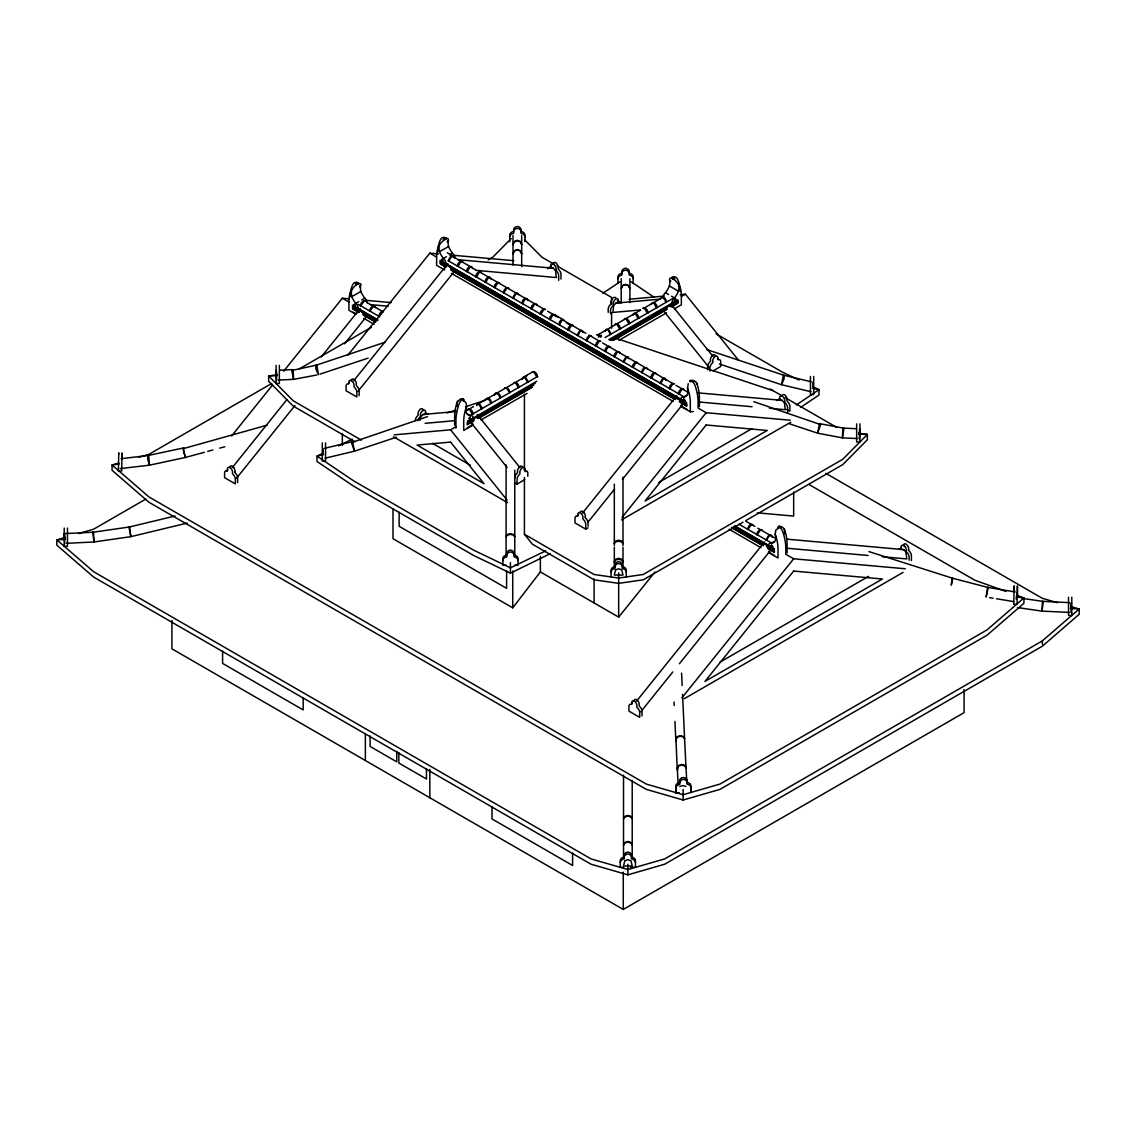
<?xml version="1.0" encoding="UTF-8"?>
<svg xmlns="http://www.w3.org/2000/svg" width="1136" height="1136" viewBox="0 0 1136 1136"><rect width="100%" height="100%" fill="white"/><g stroke="black" fill="none" stroke-linecap="round" stroke-linejoin="round"><path stroke-width="1.5" d="M690.475 380.773C698.186 382.52 685.065 381.085 691.668 380.248A9.287 5.368 60 0 1 695.232 386.084A39.916 23.047 60 0 1 698.1 402.045L698.1 408.065L706.166 412.709L790.159 420.221M859.356 433.611L859.725 428.854L859.356 438.624M1017.402 586.19L1017.018 604.352L1013.766 604.281L1014.136 586.119M1070.964 607.49L1071.362 602.733L1070.964 612.503M604.991 331.201L606.61 329.184L608.513 329.369L611.296 334.169L610.486 334.438L607.803 329.781L605.9 329.596L605.119 331.329M66.47 543.306L93.947 541.986L93.55 532.202L64.369 533.608L64.766 543.391M463.559 399.418L461.315 399.034L462.38 398.892C464.581 403.706 464.368 397.458 462.38 398.892A9.287 5.368 -60 0 0 458.802 404.728A39.916 23.047 -60 0 0 455.934 420.689L455.934 428.215M1017.032 592.964L1016.124 598.942M812.851 385.715L812.851 382.179M357.826 284.284L358.408 282.878L356.647 282.395C352.543 285.818 360.552 284.298 356.647 282.395A9.287 5.368 60 0 0 353.069 284.085A39.916 23.047 60 0 0 350.2 296.752M445.553 239.185L444.332 237.467L443.253 239.582L445.525 239.355L446.093 237.949L444.332 237.467A9.287 5.368 60 0 0 440.768 239.156A39.916 23.047 60 0 0 438.042 248.614M693.443 411.53L690.333 411.828L680.933 406.404L683.517 401.221L680.833 399.673A5.041 2.911 60 0 1 683.517 397.075A17.012 9.812 60 0 0 687.45 394.888A15.293 8.832 60 0 0 687.536 388.342L688.217 383.641M768.532 545.862A5.041 2.911 60 0 1 771.216 543.264A17.012 9.812 60 0 0 775.15 541.091A15.293 8.832 60 0 0 775.235 534.531L775.547 531.52M775.547 531.52L775.916 529.83L781.469 526.621L784.167 528.68L785.075 531.25A35.33 20.405 60 0 1 787.063 542.27L787.092 552.778M460.265 399.077L457.425 401.761A15.293 8.832 -60 0 0 457.141 406.333M466.64 406.376L466.498 406.986A15.293 8.832 -60 0 0 466.584 413.532A17.012 9.812 -60 0 0 470.517 415.719A5.041 2.911 -60 0 1 473.201 418.318L470.517 419.866L473.116 425.034L463.701 430.473L463.744 419.965A35.33 20.405 -60 0 1 465.717 408.932L466.64 406.376L465.817 402.286L463.034 400.681M419.922 420.334L420.817 416.912L422.99 414.47L456.416 411.473M951.201 584.841L952.351 578.167L988.306 587.539L986.133 597.067L987.567 587.383L1015.215 591.927M379.069 316.603L382.278 312.031M453.52 257.616L452.739 255.87L450.836 256.054L448.053 260.868L448.862 261.124L451.546 256.466L453.449 256.282L447.3 252.732M367.411 302.886A5.041 2.911 60 0 0 364.784 298.157A17.012 9.812 60 0 1 360.85 291.427A15.293 8.832 60 0 1 360.765 284.767C360.24 280.578 352.842 287.337 351.691 290.007A15.293 8.832 60 0 0 351.791 296.652A17.012 9.812 60 0 0 355.724 303.383A5.041 2.911 60 0 1 358.408 309.091M455.167 258.454A5.041 2.911 60 0 0 452.483 253.229A17.012 9.812 60 0 1 448.55 246.498A15.293 8.832 60 0 1 448.464 239.838C448.663 235.393 440.314 242.593 439.391 245.078A15.293 8.832 60 0 0 439.476 251.723A17.012 9.812 60 0 0 443.423 258.454A5.041 2.911 60 0 1 446.107 264.148L443.423 262.601L444.971 268.011M951.428 584.898L952.763 578.295L868.898 551.585M712.868 362.001L712.528 362.952A4.473 2.584 -60 0 0 709.943 367.879L709.943 371.103M672.995 307.473L674.543 302.077L671.859 303.624A5.041 2.911 -60 0 1 674.543 297.93A17.012 9.812 -60 0 0 678.476 291.199A15.293 8.832 -60 0 0 678.575 284.554C677.425 281.884 670.027 275.111 669.502 279.314A15.293 8.832 -60 0 1 669.416 285.96A17.012 9.812 -60 0 1 665.483 292.69A5.041 2.911 -60 0 0 662.955 296.922M513.003 253.74L514.267 250.744L517.334 249.508L520.416 250.744L521.68 253.74M513.003 244.283L514.267 241.443L517.334 240.264L520.416 241.443L521.68 244.283M513.003 253.91L514.267 251.07L517.334 249.892L520.416 251.07L521.68 253.91M476.879 405.367L477.66 403.635L479.562 403.82L482.346 408.619L481.536 408.875L478.852 404.231L476.95 404.047M494.586 395.143L495.381 393.411L497.27 393.596L499.173 395.598C500.919 402.101 501.246 394.235 497.98 393.184L496.077 392.999L494.487 394.703M522.219 379.197L523 377.45L524.903 377.635L527.587 382.292L528.396 382.037L525.613 377.223L523.71 377.038L522.12 378.757M632.752 315.382L633.533 313.635L635.436 313.82L638.12 318.478L638.929 318.222L638.049 315.425L636.146 313.422L634.243 313.224M660.385 299.421L661.166 297.689L663.069 297.873L664.972 299.876C666.718 306.379 667.045 298.512 663.779 297.462L661.876 297.277M323.149 448.649L323.149 452.199M513.003 244.567L514.267 241.968L517.334 240.889L520.416 241.968L521.68 244.567M457.567 401.136L456.658 403.692A35.33 20.405 -60 0 0 454.67 414.725L454.641 425.233M614.32 561.667L615.584 559.267L618.666 558.273L621.733 559.267L622.997 561.667M623.522 844.857L624.8 842.458L627.867 841.464L630.934 842.458L632.212 844.857M623.522 818.531L624.8 816.372L627.867 815.478L630.934 816.372L632.212 818.531M623.522 845.141L624.8 842.983L627.867 842.088L630.934 842.983L632.212 845.141M614.32 543.093L615.584 541.048L618.666 540.196L621.733 541.048L622.997 543.093M614.32 562.107L615.584 560.062L618.666 559.224L621.733 560.062L622.997 562.107M679.868 781.88L679.385 782.647A4.473 3.649 -4 0 0 675.75 786.169L675.877 792.885L679.257 792.814M622.102 272.555L621.619 273.322A4.473 3.649 0 0 0 617.97 276.758L617.97 283.46M624.402 856.388L623.92 857.155A4.473 3.649 0 0 0 620.27 860.591L620.27 867.293L623.65 867.293M624.402 858.276L623.92 859.029A4.473 3.649 0 0 0 620.27 862.465M506.088 536.433L507.366 534.531L510.433 533.735L513.5 534.531L514.778 536.433M623.522 818.829L624.8 816.926L627.867 816.145L630.934 816.926L632.212 818.829M377.095 320.764L352.913 306.805L352.458 305.243L378.16 320.082M358.948 311.378L352.913 307.884L352.913 306.805M358.948 312.471L352.913 308.978L352.913 307.884M446.718 265.398L440.598 261.862L440.157 260.314L686.215 402.371L686.783 405.921M445.184 265.611L440.598 262.956L440.598 261.862M445.184 266.69L440.598 264.049L440.598 262.956M774.482 552.11L773.9 548.56L734.594 525.869M506.088 536.746L507.366 535.099L510.433 534.403L513.5 535.099L514.778 536.746M392.999 508.843L392.999 538.705L512.734 607.831L540.367 571.919L540.367 556.413M614.32 543.562L615.584 541.915L618.666 541.219L621.733 541.915L622.997 543.562M231.63 435.94L272.583 384.976M283.659 371.216L342.334 298.214L349.32 298.839M232.326 467.549L286.783 399.787M321.247 356.917L360.155 308.523M236.444 478.327L294.948 405.552M344.606 343.768L365.579 317.668M347.872 355.142L429.834 253.172L438.581 253.953M353.807 380.645L447.896 263.609M357.954 391.395L453.292 272.782M582.74 512.805L676.815 395.768M587.979 522.191L614.59 489.091M622.358 479.435L682.225 404.956M621.988 517.434L706.166 412.709M540.367 571.919L618.666 617.132L654.975 571.948M636.671 700.997L764.514 541.971M640.789 711.775L672.796 671.958M679.427 663.722L769.938 551.116M681.856 697.887L793.666 558.798L905.307 568.767M690.092 381.753L692.619 380.333M659.846 299.18L615.868 303.099L613.696 305.556L612.801 312.428L640.562 309.958M360.907 284.312L359.984 285.818A35.33 20.405 60 0 0 359.516 286.897M439.533 244.623L438.61 246.129A35.33 20.405 60 0 0 436.636 254.862L436.607 265.341L444.659 269.999M561.369 319.869L559.466 321.871L559.267 324.953L562.079 320.281L563.981 320.096L554.766 314.771L552.863 314.97L550.179 319.614L549.37 319.358L550.25 316.561L552.153 314.558L554.056 314.36M589.002 335.83L587.099 337.832L586.517 340.8L589.712 336.242L591.6 336.043M644.268 367.737L642.365 369.74L641.769 372.707L644.978 368.135L646.867 367.95L647.747 369.257M467.251 424.566L467.833 421.016M608.839 339.607L677.809 299.79L677.809 303.056L672.64 305.996M511.2 238.588L492.783 257.19L488.168 259.86M65.178 537.413L56.8 539.827L93.649 571.735L591.032 858.901L627.867 869.537L664.716 858.901L1042.351 640.874L1079.2 608.967L1070.822 606.539M351.833 289.552L350.925 291.057A35.33 20.405 60 0 0 348.937 299.79L348.908 310.27L355.625 314.147M602.889 293.301L619.901 281.842M796.322 404.97L818.999 389.691L812.851 386.737M800.568 407.426L818.999 395.016L818.999 389.691L812.297 388.114M355.753 284.341L358.195 282.935M443.452 239.412L445.88 238.006M351.791 296.652L360.85 291.427M439.476 251.723L448.55 246.498M355.724 303.383L358.749 301.636M361.773 299.904L364.784 298.157M443.423 258.454L446.434 256.708M449.458 254.961L452.483 253.229M271.717 383.457L148.901 454.357L138.862 457.268M299.35 368.873L371.5 327.211M145.834 499.059L93.649 529.191L78.569 533.551M523.71 377.038L532.926 371.728L534.829 371.912L536.732 373.914L537.513 376.57L469.963 415.563M465.859 411.033L473.513 406.603M476.58 404.828L513.373 383.599M516.44 381.824L527.161 375.633M599.197 334.041L605.332 330.505M608.399 328.73L640.576 310.156M643.643 308.381L660.513 298.654M485.569 399.858L486.165 398.722L488.068 398.906L489.957 400.923C491.703 407.426 492.03 399.545 488.778 398.495L486.875 398.31M651.368 304.136L651.965 303L653.853 303.184L656.551 307.842L657.346 307.586L656.466 304.789L654.563 302.787L652.675 302.588M598.331 337.023L601.398 335.248M605.062 337.562L672.611 298.569M537.612 376.712L536.803 376.982L534.119 372.324L532.216 372.139M394.22 434.832L450.566 429.806L455.934 426.696M681.401 296.524L685.434 294.196L738.656 360.41M467.379 421.484L536.803 381.199M467.379 422.564L535.269 383.173M609.918 340.275L677.809 300.87M467.379 423.657L473.953 419.653M477.021 417.892L533.735 385.147M611.452 340.473L667.073 308.154M670.141 306.393L677.809 301.963M470.318 422.791L473.385 421.03M479.52 417.494L531.634 387.404M614.391 339.621L666.505 309.532M467.379 424.75L473.953 420.746M478.114 418.559L532.202 387.12M613.44 340.218L667.073 309.248M671.234 307.061L677.809 303.056M467.251 427.889L473.385 424.353M481.053 419.937L527.033 393.383M618.992 340.289L666.505 312.854M674.642 308.694L681.359 304.817L681.33 294.338A35.33 20.405 -60 0 0 679.342 285.59L678.49 284.142M514.75 482.743L517.05 484.078L524.733 479.633M713.01 370.932L720.693 366.502L720.693 361.674A4.473 2.584 -60 0 0 718.108 359.729L717.767 359.161A3.763 2.173 -60 0 0 716.702 356.164A2.797 1.619 -60 0 0 713.919 357.769A3.763 2.173 -60 0 0 712.769 362.057M683.517 397.075L686.542 395.328M658.766 482.459L751.947 428.655M585.764 529.135L585.764 524.307A4.473 2.584 60 0 0 583.194 519.379L582.853 518.428A3.763 2.173 60 0 0 581.788 514.196A2.797 1.619 60 0 0 579.005 512.592A3.763 2.173 60 0 0 577.94 515.588L577.599 516.156A4.473 2.584 60 0 0 575.015 518.101L575.015 522.929L585.764 529.135L588.065 527.814M550.264 553.701L510.433 573.155L473.584 555.433L353.85 486.307L317.001 461.486L317.001 456.175L323.149 453.221M621.534 519.905L790.784 422.194M743.001 522.205L643.217 579.814L618.666 583.35L594.1 579.814L532.386 544.187L524.42 534.261L524.42 477.546M746.082 520.43L842.784 464.596L867.35 439.774L867.35 434.449L858.575 433.185M771.216 543.264L774.227 541.517M720.196 662.018L868.6 576.335M684.284 698.697L903.049 572.402M171.934 620.483L171.934 648.841L623.266 909.425L964.066 712.655L964.066 689.609M338.5 445.823L352.316 439.178M545.734 550.861L510.433 567.844L473.584 550.122L353.85 480.982L317.001 456.175L323.703 454.585M385.459 342.106L315.851 365.309L315.851 368.845L318.392 374.681L316.873 365.039L291.767 370.492L293.571 379.367L316.745 374.994M320.054 374.127L368.121 358.11M427.491 416.614L351.436 442.614L354.475 451.177L396.45 437.19M447.016 412.964L455.437 410.167M465.533 406.802L485.711 400.071M679.782 786.524L682.864 785.558L685.917 786.382M118.769 463.062L112.066 464.993L112.066 470.318L148.901 502.226L646.299 789.378L683.134 800.014L719.983 789.378L987.099 635.166L1023.934 603.259L1023.934 597.948L1017.387 595.576M65.576 539.401L56.8 539.827L56.8 545.152L93.649 577.06L591.032 864.212L627.867 874.848L664.716 864.212L1042.351 646.185L1079.2 614.278L1079.2 608.967L1070.424 608.541M674.585 278.831L672.441 278.831L673.62 276.928L674.699 279.058L671.873 277.411L673.62 276.928A9.287 5.368 -60 0 1 677.198 278.632A39.916 23.047 -60 0 1 679.74 286.556M267.272 425.12L182.924 448.734L185.48 457.453L204.295 452.327M207.703 451.404L212.844 449.998M219.674 448.138L224.814 446.746M175.086 516L128.922 527.104L130.839 536.661L187.255 523.085M324.782 448.251L352.572 441.62L354.475 451.177L325.038 458.206M472.065 268.11L475.771 269.757M518.513 294.636L517.207 293.088L515.318 293.287L512.535 298.086L513.33 298.342L516.028 293.699L517.917 293.5M582.981 331.854L581.689 330.32L579.786 330.505L577.003 335.305L577.812 335.574L580.496 330.917L582.399 330.732L583.18 332.465M665.881 379.722L664.588 378.174L662.686 378.373L659.902 383.173L660.712 383.428L663.396 378.771L665.298 378.586L666.079 380.333M780.247 526.621C778.7 523.909 775.916 531.023 779.353 526.451A9.287 5.368 60 0 1 782.931 532.273A39.916 23.047 60 0 1 785.8 548.234L785.8 554.254L793.666 558.798M277.425 374.695L268.65 375.959L268.65 381.27L293.216 406.092L354.915 441.719M119.081 464.013L112.066 464.993L148.901 496.901L646.299 784.067L683.134 794.703L719.983 784.067L987.099 629.855L1023.934 597.948L1016.919 596.954M121.041 458.703L148.674 455.437L149.526 465.164L185.48 457.453L183.649 451.39L183.89 447.854L147.936 455.55L147.694 459.1L149.526 465.164L120.16 468.628M461.94 261.195L460.052 261.379L458.149 263.382L457.268 266.179L458.064 266.435L460.762 261.791L462.65 261.592M471.156 266.506L469.253 266.69L467.365 268.692L466.47 271.504L467.279 271.76L469.963 267.102L471.866 266.917L472.746 268.21M480.372 271.831L478.469 272.015L476.566 274.017L475.686 276.815L476.495 277.07L479.179 272.427L481.082 272.228M489.573 277.141L487.685 277.326L485.782 279.328L484.902 282.126L485.697 282.395L488.395 277.738L490.283 277.553L491.079 279.286M498.789 282.466L496.886 282.651L494.998 284.653L494.103 287.451L494.913 287.706L497.596 283.063L499.499 282.864M365.039 300.799L363.137 300.983L361.248 303L360.368 305.797M365.749 301.21L363.847 301.395L360.652 305.967M508.005 287.777L506.102 287.962L504.199 289.964L503.617 292.932L506.812 288.374L508.715 288.189M374.255 306.124L372.352 306.308L370.45 308.31L369.569 311.108M383.457 311.434L381.568 311.619L379.665 313.635L378.785 316.433M526.422 298.413L524.52 298.598L522.617 300.6L521.736 303.397L522.546 303.667L525.23 299.009L527.132 298.825L527.913 300.557M535.638 303.724L533.735 303.923L531.833 305.925L530.952 308.722L531.762 308.978L534.445 304.334L536.348 304.136L537.229 305.442M544.84 309.049L542.951 309.233L541.048 311.236L540.168 314.033L540.963 314.303L543.647 309.645L545.55 309.461M572.473 324.995L570.57 325.194L568.682 327.196L567.801 329.994L568.596 330.249L571.28 325.606L573.183 325.407M600.106 340.956L598.203 341.141L596.315 343.143L595.434 345.94L596.23 346.21L598.913 341.553L600.816 341.368M609.322 346.267L607.419 346.466L605.516 348.468L604.636 351.265L605.445 351.521L608.129 346.878L610.032 346.679M618.538 351.592L616.635 351.777L614.732 353.779L613.852 356.576L614.647 356.846L617.345 352.188L619.234 352.004L620.128 353.296M628.449 357.315L626.547 357.499L623.863 362.157L623.068 361.901L625.837 357.102L627.739 356.903L628.535 358.649M636.955 362.228L635.052 362.412L633.15 364.415L632.269 367.212L633.079 367.482L635.762 362.824L637.665 362.64M655.373 372.864L653.47 373.048L651.581 375.05L650.687 377.848L651.496 378.118L654.18 373.46L656.083 373.275M673.79 383.499L671.901 383.684L669.999 385.686L669.118 388.484L669.913 388.753L672.611 384.096L674.5 383.911M683.006 388.81L681.103 389.009L679.2 391.011L678.32 393.809L679.129 394.064L681.813 389.407L683.716 389.222M739.067 524.292L771.429 542.894M752.273 524.349L750.385 524.534L748.482 526.55L747.602 529.348M752.983 524.761L751.095 524.946L747.886 529.518M761.489 529.674L759.586 529.859L757.698 531.861L756.803 534.658M762.199 530.086L760.296 530.271L757.101 534.829M629.088 299.237L664.304 296.084M680.152 294.678L685.434 294.196M425.12 423.33L454.613 420.689M279.655 370.208L293.202 369.598L293.571 379.367L278.334 380.049M277.425 375.562L268.65 375.959L293.216 400.781L361.376 440.129M615.868 303.099L618.041 303.042M422.99 414.47L425.162 414.413M506.216 565.288L502.836 565.288L502.836 558.571A4.473 3.649 0 0 1 506.486 555.135L506.968 554.382A3.763 3.067 0 0 1 508.459 550.775A2.797 2.286 0 0 1 512.393 550.775A3.763 3.067 0 0 1 514.026 554.056M514.651 565.288L518.03 565.288L518.03 558.571A4.473 3.649 0 0 0 514.381 555.135L513.898 554.382M630.409 867.293L635.464 867.293L635.464 860.591A4.473 3.649 0 0 0 631.829 857.155L631.332 856.388A3.763 3.067 0 0 0 629.841 852.781A2.797 2.286 0 0 0 625.908 852.781M551.13 268.153L553.303 268.21L555.476 270.652L556.37 277.539L475.842 270.34M780.063 400.326L782.235 400.383L784.394 402.826L785.303 409.698L769.541 408.293M901.558 549.554L903.731 549.611L905.903 552.053L906.798 558.926L882.203 556.739M856.345 428.698L842.798 428.087L842.429 437.871L857.666 438.553M858.575 434.066L867.35 434.449L842.784 459.271L643.217 574.489L618.666 578.039L594.1 574.489L524.42 534.261M1069.672 602.648L1042.45 601.342L1042.053 611.111L1069.274 612.418M454.343 255.373L513.841 260.684M458.12 259.704L553.303 268.21M365.011 300.245L391.182 302.588M370.421 304.633L388.086 306.209M697.618 392.815L782.235 400.383M699.52 402.045L752.032 406.731M757.456 512.847L793.666 516.085L793.666 491.945M787.149 539.188L903.731 549.611M787.305 548.262L868.145 555.476M643.459 307.913L645.362 308.097L647.25 310.1L648.145 312.897L647.335 313.167L644.652 308.509L642.749 308.325M625.041 318.549L626.93 318.733L628.833 320.735L629.713 323.533L628.918 323.803L626.22 319.145L624.331 318.96M615.826 323.859L617.728 324.058L619.617 326.06L620.512 328.858L619.702 329.113L617.018 324.456L615.116 324.271M597.408 334.495L599.297 334.694L601.2 336.696M596.698 334.907L598.587 335.092L600.49 337.108M514.509 382.363L516.411 382.548L518.3 384.55L519.18 387.348L518.385 387.603L515.701 382.96L513.799 382.775M505.293 387.674L507.196 387.859L509.098 389.875L509.979 392.673L506.486 388.271L504.583 388.086M468.458 408.946L470.347 409.13L472.249 411.147L473.13 413.944L472.335 414.2L469.637 409.542L467.748 409.358M1022.144 598.374L1043.217 601.413L1042.053 611.111L1017.458 607.561M989.584 597.635L993.034 598.203M996.499 598.757L1013.766 601.597M811.218 381.781L783.428 375.15L781.525 384.706L719.386 363.989M810.962 391.735L781.525 384.706L784.081 378.87L784.081 375.334L706.819 349.576M369.867 311.278L373.062 306.72L374.965 306.521L375.547 307.657M766.317 540.154L769.512 535.581L771.415 535.397L772.196 537.129M1057.431 602.676L1042.351 598.331L825.9 473.357M616.635 338.514L773.105 390.685M753.85 401.704L820.632 424.608L817.608 433.185L789.421 423.785M1005.928 591.444L974.816 580.212L809.017 484.49M799.034 380.091L782.15 371.969L716.134 333.856M669.416 285.96L678.476 291.199M665.483 292.69L668.493 294.437M671.518 296.184L674.543 297.93M554.027 264.191L541.9 257.19L524.704 239.824M557.052 265.938L611.58 297.419L611.58 304.278M770.18 388.995L782.193 395.924M785.232 397.671L836.735 427.406M786.836 409.471L789.903 411.246L789.903 406.404A4.473 2.584 60 0 0 787.333 401.477L786.978 400.525A3.763 2.173 60 0 0 785.927 396.308A2.797 1.619 60 0 0 783.144 394.689A3.763 2.173 60 0 0 781.98 395.953M454.372 257.403L469.665 266.222M478.824 271.518L544.542 309.461M547.595 311.221L558.301 317.398M561.354 319.159L585.807 333.274M588.86 335.049L599.567 341.226M602.62 342.987L672.924 383.57M675.977 385.345L688.203 392.403M566.296 322.723L569.363 324.498M448.862 261.124L683.73 396.72M429.834 253.172L436.551 257.048M440.598 260.783L686.655 402.84M440.157 261.408L686.215 403.465M449.771 267.159L686.655 403.919M440.157 262.487L446.263 266.023M450.85 268.664L675.508 398.381M680.095 401.022L686.215 404.558M451.304 269.133L675.963 398.835M680.535 401.491L686.655 405.012M440.157 263.58L446.263 267.116M450.85 269.757L675.508 399.46M679.143 401.505L686.215 405.637M451.304 270.226L674.429 399.048M680.535 402.57L686.655 406.106M451.432 273.364L673.023 401.306M680.677 405.722L686.783 409.258M366.63 302.304L371.174 304.917M374.184 306.663L383.258 311.903M745.741 521.183L754.815 526.422M757.84 528.169L774.468 537.768M772.295 536.703L770.705 534.985L768.802 535.17L766.019 539.983M358.096 304.278L379.58 316.688M342.334 298.214L348.894 302.006M352.913 305.712L377.095 319.67M735.049 526.337L774.354 549.029M352.458 306.337L376.641 320.295M734.594 526.962L773.9 549.654M733.529 526.55L763.761 544.002M766.786 545.749L774.354 550.122M352.458 307.43L358.507 310.909M363.037 313.536L375.136 320.522M733.089 527.175L763.321 544.627M767.851 547.254L773.9 550.747M363.492 313.99L375.576 320.977M733.529 527.644L762.256 544.229M766.786 546.842L774.354 551.201M352.458 308.509L359.075 312.286M363.037 314.629L375.704 321.886M731.57 527.388L763.321 545.72M767.851 548.347L773.9 551.826M363.492 315.084L375.576 322.07M732.024 527.857L762.256 545.308M768.305 548.802L774.354 552.295M353.04 312.13L356.065 313.877M363.619 318.236L374.198 324.342M729.127 529.262L760.879 547.595M768.433 551.954L774.482 555.447M467.507 413.973L470.517 415.719M432.39 443.267L470.418 465.235M393.567 436.82L507.551 502.623M693.784 380.432L696.467 382.491L697.39 385.047A35.33 20.405 60 0 1 699.364 396.081L699.393 406.589M631.233 281.842L653.91 297.107M671.191 304.405L712.982 356.392M664.688 312.215L708.836 367.141M477.205 414.413L520.103 467.762M471.795 423.572L507.125 467.521M450.566 429.806L507.11 500.152M775.093 533.92L776.016 536.476A35.33 20.405 60 0 1 777.99 547.509L778.032 558.017L768.618 552.593L771.216 547.41M687.394 387.731L688.317 390.287A35.33 20.405 60 0 1 690.305 401.32L690.333 411.828M554.766 314.771L555.547 316.518M357.272 312.94L355.724 307.529M908.488 549.753L908.828 550.704A4.473 2.584 60 0 1 911.413 555.632L911.413 560.474M906.187 551.088L906.528 552.039A4.473 2.584 60 0 1 909.112 556.967L909.112 560.19M555.76 269.686L556.1 270.638A4.473 2.584 60 0 1 558.671 275.565L558.671 280.393M585.154 517.093L585.494 518.044A4.473 2.584 60 0 1 588.065 522.972L588.065 526.195M234.726 471.852L235.067 472.803A4.473 2.584 60 0 1 237.637 477.731L237.637 482.559M672.058 277.369L672.441 278.831M1017.416 586.19L1017.615 595.576M1014.15 586.119L1014.363 590.677M784.167 528.68L784.309 529.305A15.293 8.832 60 0 1 784.578 533.877M696.467 382.491L696.609 383.116A15.293 8.832 60 0 1 696.808 384.309M64.369 533.608L64.766 538.379M276.644 375.121L276.275 370.35L276.644 380.134M686.868 783.244L685.988 767.425L684.738 765.295L681.685 764.457L678.604 765.437L677.312 767.624L678.078 784.28M681.586 673.123L682.154 685.519M682.551 694.366L684.582 738.627L683.347 736.895L680.308 736.242L677.212 737.037L675.906 738.826L677.297 770.222L678.632 765.991L681.714 765.124L684.767 765.849L686.016 767.737L684.568 738.443L683.332 736.554L680.279 735.83L677.198 736.696L675.849 740.928L674.954 721.459M674.074 701.977L674.23 705.527M118.826 453.832L118.769 452.866L118.385 471.014L121.637 471.099L122.021 452.937L122.234 457.496M1071.788 597.238L1071.788 615.4L1068.536 615.4L1068.536 597.238M1042.351 640.874L1042.351 644.197M859.909 423.827L859.909 441.989L856.643 441.989L856.643 423.827M813.703 376.428L813.703 394.59L810.437 394.59L810.437 376.428M787.603 412.567L787.603 407.739A4.473 2.584 60 0 0 785.019 402.811L784.678 401.86A3.763 2.173 60 0 0 783.627 397.628A2.797 1.619 60 0 0 780.844 396.024A3.763 2.173 60 0 0 779.779 399.02L779.438 399.588A4.473 2.584 60 0 0 777.038 400.568M707.643 369.768L707.643 366.545A4.473 2.584 -60 0 1 710.213 361.617L710.554 360.666A3.763 2.173 -60 0 1 711.619 356.434A2.797 1.619 -60 0 1 714.402 354.83A3.763 2.173 -60 0 1 715.566 356.093M683.134 789.406L683.134 800.014M675.877 792.885L675.877 788.057A4.473 3.649 -4 0 1 679.527 784.536L680.01 783.769A3.763 3.067 -4 0 1 681.501 780.12A2.797 2.286 -4 0 1 685.434 780.02A3.763 3.067 -4 0 1 686.939 783.599L687.422 784.351A4.473 3.649 -4 0 1 691.057 787.702L691.057 792.53L690.929 785.828A4.473 3.649 -4 0 0 687.294 782.477L686.811 781.724A3.763 3.067 -4 0 0 685.306 778.146A2.797 2.286 -4 0 0 681.373 778.231M641.996 716.021L641.996 711.179A4.473 2.584 60 0 0 639.412 706.251L639.071 705.3A3.763 2.173 60 0 0 638.006 701.068A2.797 1.619 60 0 0 635.223 699.464A3.763 2.173 60 0 0 634.016 701.366M633.164 283.46L633.164 276.758A4.473 3.649 0 0 0 629.514 273.322L629.032 272.555A3.763 3.067 0 0 0 627.541 268.948A2.797 2.286 0 0 0 623.607 268.948A3.763 3.067 0 0 0 621.974 272.228M632.212 780.432L632.212 857.694M629.912 278.718L629.912 302.588M627.867 864.212L627.867 874.848M626.263 576.889L626.263 570.173A4.473 3.649 0 0 0 622.613 566.736L622.13 565.984A3.763 3.067 0 0 0 620.625 562.363A2.797 2.286 0 0 0 616.692 562.363A3.763 3.067 0 0 0 615.187 565.984L614.704 566.736A4.473 3.649 0 0 0 611.054 570.173L611.054 576.889M623.522 775.135L623.522 857.694M623.266 872.192L623.266 909.425M622.997 477.134L622.997 545.536M622.997 547.268L622.997 568.057M621.222 278.718L621.222 302.659M618.666 572.942L618.666 617.132M614.32 484.135L614.32 545.536M614.32 547.268L614.32 568.057M611.58 312.854L611.58 328.276M610.501 313.692L610.501 310.469A4.473 2.584 -60 0 1 613.085 305.541L613.426 304.576A3.763 2.173 -60 0 1 614.477 300.358A2.797 1.619 -60 0 1 617.26 298.754A3.763 2.173 -60 0 1 618.325 301.75L618.666 302.318A4.473 2.584 -60 0 1 620.881 302.9M608.2 312.357L608.2 309.134A4.473 2.584 -60 0 1 610.77 304.207L611.125 303.255A3.763 2.173 -60 0 1 612.176 299.024A2.797 1.619 -60 0 1 614.959 297.419A3.763 2.173 -60 0 1 615.925 298.143M594.1 578.806L594.1 602.946M572.601 853.179L572.601 865.476L492.016 818.957L492.016 806.645M560.985 279.073L560.985 274.23A4.473 2.584 60 0 0 558.401 269.317L558.06 268.352A3.763 2.173 60 0 0 556.995 264.134A2.797 1.619 60 0 0 554.212 262.53A3.763 2.173 60 0 0 553.005 264.092M527.8 476.254L527.8 473.03A4.473 2.584 -60 0 0 525.23 471.085L524.875 470.531A3.763 2.173 -60 0 0 523.824 467.521A2.797 1.619 -60 0 0 521.041 469.125A3.763 2.173 -60 0 0 519.976 473.357L519.635 474.308A4.473 2.584 -60 0 0 517.05 479.236L517.05 484.078M524.946 241.712L524.946 234.996A4.473 3.649 0 0 0 521.296 231.559L520.813 230.807A3.763 3.067 0 0 0 519.308 227.186A2.797 2.286 0 0 0 515.375 227.186A3.763 3.067 0 0 0 513.87 230.807L513.387 231.559A4.473 3.649 0 0 0 509.737 234.996L509.737 241.712M524.42 394.249L524.42 470.46M521.68 235.55L521.68 266.676M514.778 470.119L514.778 555.873M513.003 235.55L513.003 265.057M512.734 570.954L512.734 607.831M510.433 562.547L510.433 573.155M506.599 570.84L506.599 588.334L399.134 526.295L399.134 512.293M506.088 464.865L506.088 555.873M429.834 769.384L429.834 797.742M426.469 768.504L426.469 778.998L398.835 763.037L398.835 752.557M396.762 751.365L396.762 761.844L370.095 746.451L370.095 735.972M365.366 733.927L365.366 760.524M359.146 395.64L359.146 390.798A4.473 2.584 60 0 0 356.562 385.885L356.221 384.919A3.763 2.173 60 0 0 355.156 380.702A2.797 1.619 60 0 0 352.373 379.097A3.763 2.173 60 0 0 351.166 381M342.334 433.455L342.334 445.525M325.563 442.898L325.563 461.06L322.297 461.06L322.297 442.898M303.184 697.632L303.184 709.929L222.599 663.41L222.599 651.098M279.357 365.338L279.357 383.499L276.091 383.499L276.091 365.338M67.464 528.098L67.464 546.26L64.212 546.26L64.212 528.098M226.944 471.014A4.473 2.584 60 0 1 227.825 469.622M229.671 467.592A3.763 2.173 60 0 1 230.878 466.016A2.797 1.619 60 0 1 233.661 467.62M233.76 467.677A3.763 2.173 60 0 1 234.825 471.909M348.766 383.244A4.473 2.584 60 0 1 349.334 382.704M779.339 399.233A4.473 2.584 60 0 1 779.779 398.537M547.978 268.849A4.473 2.584 60 0 1 550.506 267.414L550.846 266.861A3.763 2.173 60 0 1 551.911 263.85A2.797 1.619 60 0 1 554.695 265.455M550.293 267.528A4.473 2.584 60 0 1 551.528 265.98M554.794 265.512A3.763 2.173 60 0 1 555.859 269.743M417.792 420.661A4.473 2.584 -60 0 1 420.192 416.898L420.533 415.946A3.763 2.173 -60 0 1 421.598 411.715A2.797 1.619 -60 0 1 424.381 410.11A3.763 2.173 -60 0 1 425.446 413.106L425.787 413.674A4.473 2.584 -60 0 1 427.732 413.958M415.307 420.49A4.473 2.584 -60 0 1 417.892 415.577L418.233 414.612A3.763 2.173 -60 0 1 419.198 410.451A2.797 1.619 -60 0 1 422.081 408.79A3.763 2.173 -60 0 1 423.288 410.692M425.432 412.624A4.473 2.584 -60 0 1 426.057 414.285M514.75 477.901A4.473 2.584 -60 0 1 517.334 472.988L517.675 472.022A3.763 2.173 -60 0 1 518.74 467.805A2.797 1.619 -60 0 1 521.523 466.2A3.763 2.173 -60 0 1 522.674 467.45M524.207 469.651A4.473 2.584 -60 0 1 525.315 470.744M525.443 471.199A4.473 2.584 -60 0 1 525.499 471.71M502.836 560.46A4.473 3.649 0 0 1 506.486 557.023L506.968 556.257A3.763 3.067 0 0 1 508.459 552.65A2.797 2.286 0 0 1 512.393 552.65A3.763 3.067 0 0 1 513.898 556.257L514.381 557.023A4.473 3.649 0 0 1 518.03 560.46M717.455 358.436A4.473 2.584 -60 0 1 718.208 359.374M633.164 278.632A4.473 3.649 0 0 0 629.514 275.196L629.032 274.443A3.763 3.067 0 0 0 627.541 270.822A2.797 2.286 0 0 0 623.607 270.822A3.763 3.067 0 0 0 622.102 274.443L621.619 275.196A4.473 3.649 0 0 0 617.97 278.632M617.26 300.827A4.473 2.584 -60 0 1 618.95 302.929M903.432 545.82A3.763 2.173 60 0 1 904.639 543.917A2.797 1.619 60 0 1 907.423 545.536M907.522 545.592A3.763 2.173 60 0 1 908.587 549.81M905.222 546.913A3.763 2.173 60 0 1 906.287 551.145M898.732 549.412A4.473 2.584 60 0 1 900.933 548.816L901.274 548.248A3.763 2.173 60 0 1 902.339 545.252A2.797 1.619 60 0 1 905.122 546.856M900.663 549.426A4.473 2.584 60 0 1 901.288 547.765M631.616 703.624A4.473 2.584 60 0 1 632.184 703.07M635.464 862.465A4.473 3.649 0 0 0 631.829 859.029L631.332 858.276A3.763 3.067 0 0 0 629.841 854.655A2.797 2.286 0 0 0 625.908 854.655M624.26 858.276A3.763 3.067 0 0 1 625.766 854.655M624.147 856.061A3.763 3.067 0 0 1 625.766 852.781M679.74 781.895A3.763 3.067 -4 0 1 681.231 778.245M524.946 236.87A4.473 3.649 0 0 0 521.296 233.434L520.813 232.681A3.763 3.067 0 0 0 519.308 229.074A2.797 2.286 0 0 0 515.375 229.074A3.763 3.067 0 0 0 513.87 232.681L513.387 233.434A4.473 3.649 0 0 0 509.737 236.87M611.054 572.047A4.473 3.649 0 0 1 614.704 568.611L615.187 567.858A3.763 3.067 0 0 1 616.692 564.251A2.797 2.286 0 0 1 620.625 564.251A3.763 3.067 0 0 1 622.13 567.858L622.613 568.611A4.473 3.649 0 0 1 626.263 572.047M580.098 512.833A3.763 2.173 60 0 1 581.305 511.271A2.797 1.619 60 0 1 584.089 512.876M584.188 512.932A3.763 2.173 60 0 1 585.253 517.15M577.386 516.255A4.473 2.584 60 0 1 578.622 514.722M679.924 288.09A39.916 23.047 -60 0 1 680.066 291.285M670.283 280.365A35.33 20.405 -60 0 1 670.751 281.444M437.9 251.823A39.916 23.047 60 0 1 437.928 250.19M447.215 241.968A35.33 20.405 60 0 1 447.683 240.889M468.983 418.474C470.304 420.845 470.744 415.009 468.983 418.474M354.191 304.377C354.872 307.97 356.576 303.411 354.191 304.377M441.876 259.434C442.571 263.041 444.275 258.468 441.876 259.434M819.411 424.296L817.608 433.185L842.429 437.871L843.949 428.229L819.127 423.529L819.411 424.296M674.685 299.634C675.679 302.275 676.673 296.311 674.685 299.634M683.659 398.949L684.951 400.412L683.659 398.949M771.344 545.138L772.65 546.601L771.344 545.138M92.783 532.287L93.947 541.986L130.839 536.661L129.66 526.962L92.783 532.287M622.5 285.59L621.222 288.572L622.5 285.775L625.567 284.582L628.634 285.775L629.912 288.686L628.634 285.59L625.567 284.355L622.5 285.59M615.584 569.803L614.32 575.086L622.997 575.086L621.733 569.803L618.666 568.809L615.584 569.803M624.8 860.719L623.522 865.987L632.212 865.987L630.934 860.719L627.867 859.725L624.8 860.719M227.512 470.347L227.172 470.915A4.473 2.584 60 0 0 224.587 472.86L224.587 477.688L235.337 483.893L235.337 479.065A4.473 2.584 60 0 0 232.752 474.138L232.411 473.172A3.763 2.173 60 0 0 231.361 468.955A2.797 1.619 60 0 0 228.577 467.35A3.763 2.173 60 0 0 227.512 470.347M349.022 383.428L348.667 383.982A4.473 2.584 60 0 0 346.097 385.928L346.097 390.77L356.846 396.975L356.846 392.133A4.473 2.584 60 0 0 354.262 387.206L353.921 386.254A3.763 2.173 60 0 0 352.856 382.023A2.797 1.619 60 0 0 350.073 380.418A3.763 2.173 60 0 0 349.022 383.428M631.857 703.795L631.517 704.363A4.473 2.584 60 0 0 628.946 706.308L628.946 711.136L639.696 717.341L639.696 712.513A4.473 2.584 60 0 0 637.111 707.586L636.771 706.635A3.763 2.173 60 0 0 635.706 702.403A2.797 1.619 60 0 0 632.922 700.798A3.763 2.173 60 0 0 631.857 703.795M706.166 424.992L645.063 501.004L767.269 430.445L706.166 424.992M793.666 571.067L704.931 681.458L882.402 579.005L793.666 571.067M450.566 442.089L417.097 445.071L484.035 483.723L450.566 442.089"/></g></svg>
